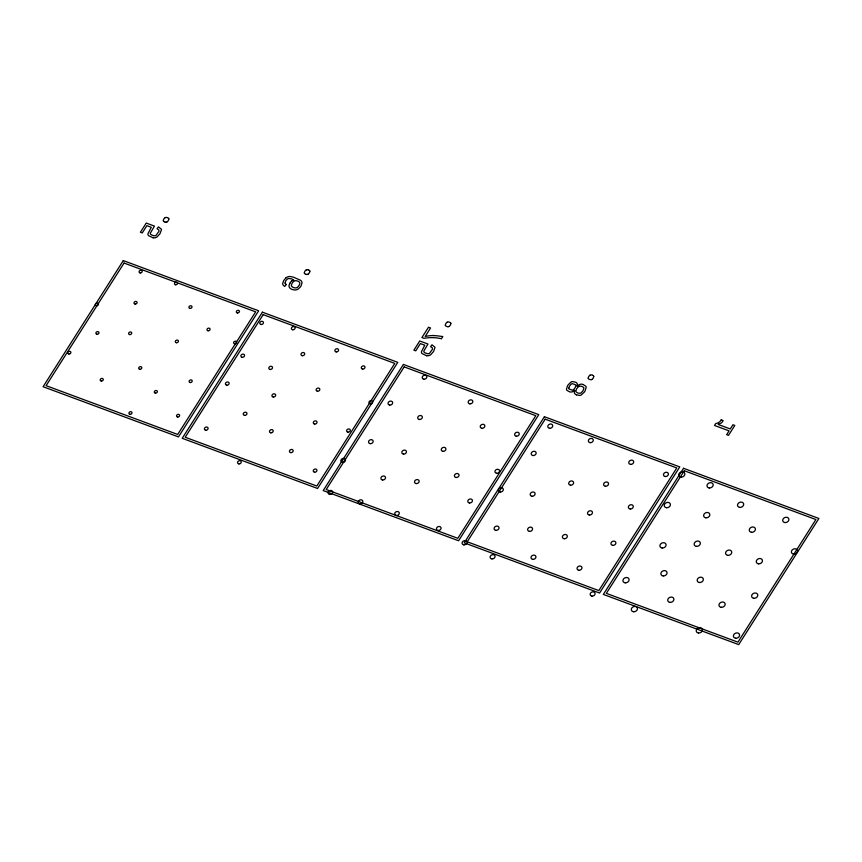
<?xml version="1.0" encoding="UTF-8"?>
<svg xmlns="http://www.w3.org/2000/svg" width="862" height="862" viewBox="0 0 862 862"><rect width="100%" height="100%" fill="white"/><g stroke="black" fill="none" stroke-linecap="round" stroke-linejoin="round"><path stroke-width="1.29" d="M289.858 283.242L289.05 285.333A4.569 3.674 -23.2 0 0 289.19 286.906A5.678 4.569 -23.2 0 0 290.99 288.899L291.701 289.255A24.017 19.352 -23.2 0 0 292.724 289.632L294.815 290.009A5.086 4.094 -23.2 0 0 298.371 288.91L300.418 286.863A12.079 9.741 -23.2 0 0 301.021 285.936L301.991 282.973A4.601 3.707 -23.2 0 0 301.732 281.755A6.314 5.086 -23.2 0 0 300.666 280.322L293.252 277.09L289.847 276.476A5.56 4.482 -23.2 0 0 286.012 277.79M441.495 338.658L442.831 336.557L438.252 335.954A61.202 49.317 -23.2 0 0 433.629 335.577M286.399 284.514L284.611 286.421L283.253 285.214A4.31 3.47 -23.2 0 1 282.671 283.447L283.803 280.355L286.033 277.801M578.919 386.348L577.098 388.148A13.038 10.506 -23.2 0 0 576.538 389.021L575.816 391.229A1.993 1.605 -23.2 0 0 576.021 391.801L577.443 392.824A21.528 17.348 -23.2 0 0 578.187 393.104L580.094 393.32A1.983 1.595 -23.2 0 0 580.805 393.072L582.615 391.273A13.264 10.689 -23.2 0 0 583.165 390.4L583.897 388.202A2.015 1.627 -23.2 0 0 583.639 387.523L582.313 386.618A21.528 17.348 -23.2 0 0 581.57 386.338L579.63 386.111A1.983 1.595 -23.2 0 0 578.919 386.348M153.124 237.793L148.598 235.682A4.03 3.243 -23.2 0 1 147.908 233.817L151.281 227.288L146.874 225.661L142.262 232.923L140.409 232.234L146.249 223.064L154.449 226.103L150.333 233.182A2.23 1.799 -23.2 0 0 150.387 233.764A2.295 1.853 -23.2 0 0 150.764 234.356L151.475 234.873A6.443 5.194 -23.2 0 0 152.132 235.164L153.975 235.757A2.726 2.198 -23.2 0 0 156 235.423L159.017 231.242L158.823 229.895L157.067 228.721L158.489 226.889L161.323 229.163A2.974 2.392 -23.2 0 1 161.463 229.723L160.063 233.613L157.186 236.824A4.816 3.879 -23.2 0 1 153.113 237.815M426.625 355.715L422.089 353.603A4.03 3.243 -23.2 0 1 421.41 351.739L424.783 345.209L420.376 343.582L415.753 350.834L413.911 350.155L419.74 340.986L427.951 344.024L423.835 351.103A2.23 1.799 -23.2 0 0 423.888 351.685A2.295 1.853 -23.2 0 0 424.266 352.278L424.966 352.795A6.443 5.194 -23.2 0 0 425.634 353.086L427.466 353.679A2.726 2.198 -23.2 0 0 429.491 353.345L432.519 349.164L432.325 347.817L430.558 346.643L431.981 344.811L434.825 347.084A2.974 2.392 -23.2 0 1 434.954 347.645L433.554 351.534L430.688 354.745A4.816 3.879 -23.2 0 1 426.615 355.737M167.174 217.569L167.745 217.784A2.155 1.735 -23.2 0 1 168.909 218.894M308.176 269.838L308.747 270.054A2.155 1.735 -23.2 0 1 309.911 271.174M592.636 375.293L592.054 375.089A2.209 1.789 -23.2 0 0 590.061 375.121M165.041 222.051L164.459 221.836A2.23 1.799 -23.2 0 1 163.284 220.715M306.042 274.321L305.46 274.105A2.23 1.799 -23.2 0 1 304.286 272.995M583.089 384.538L585.654 386.079A3.739 3.017 -23.2 0 1 586.182 387.383L585.104 390.852A17.725 14.288 -23.2 0 1 584.274 392.156L581.15 395.055A3.739 3.017 -23.2 0 1 579.706 395.442L576.527 394.85M577.529 386.176L576.926 385.96A3.782 3.049 -23.2 0 0 577.163 383.622A3.642 2.931 -23.2 0 0 575.504 382.222L572.67 381.586A3.394 2.737 -23.2 0 0 571.129 381.985L568.284 384.678A17.024 13.727 -23.2 0 0 567.519 385.885L566.485 389.074A3.394 2.737 -23.2 0 0 567.045 390.421L569.448 391.757A3.642 2.931 -23.2 0 0 572.249 391.79A3.793 3.06 -23.2 0 0 574.189 390.281L574.782 390.497A4.202 3.383 -23.2 0 0 574.512 393.298A4.612 3.717 -23.2 0 0 576.538 394.828M721.225 419.686L723.11 420.624A5.15 4.159 -23.2 0 1 721.365 422.908A4.989 4.019 -23.2 0 1 718.531 423.888L718.186 424.46L730.286 428.953L732.959 424.74L734.801 425.429L728.487 435.364L726.634 434.685L729.069 430.86L714.501 425.462L715.686 423.608A6.788 5.463 -23.2 0 0 721.365 419.729M285.085 283.038L285.624 281.098A9.87 7.952 -23.2 0 1 285.99 280.506L287.531 278.943A2.672 2.155 -23.2 0 1 288.576 278.523L291.496 278.814L293.759 280.107A4.536 3.653 -23.2 0 0 291.668 281.077M168.769 218.937A3.48 2.812 -23.2 0 1 166.851 221.943M165.181 217.601A2.209 1.789 -23.2 0 1 167.153 217.601M163.414 220.683A3.373 2.726 -23.2 0 1 165.235 217.72M166.905 222.051A2.166 1.746 -23.2 0 1 165.062 222.019M309.77 271.207A3.48 2.812 -23.2 0 1 307.853 274.224M306.182 269.881A2.209 1.789 -23.2 0 1 308.154 269.871M304.415 272.952A3.373 2.726 -23.2 0 1 306.236 270M307.906 274.331A2.166 1.746 -23.2 0 1 306.064 274.288M286.443 284.46A4.504 3.631 -23.2 0 1 285.02 283.07M289.923 283.253A6.928 5.581 -23.2 0 1 291.636 281.044M450.772 323.476A3.48 2.812 -23.2 0 1 448.854 326.493M450.912 323.444A2.155 1.735 -23.2 0 0 449.738 322.356L449.177 322.119A2.209 1.789 -23.2 0 0 447.184 322.151M445.417 325.233A3.373 2.726 -23.2 0 1 447.238 322.269M445.288 325.265A2.23 1.799 -23.2 0 0 446.484 326.342L447.044 326.59A2.166 1.746 -23.2 0 0 448.908 326.601M433.64 335.512A35.45 28.575 -23.2 0 0 425.203 336.46L430.547 327.98L428.489 327.226L421.927 337.548L423.985 338.303A48.11 38.779 -23.2 0 1 433.446 337.592M433.435 337.624A52.463 42.281 -23.2 0 1 441.473 338.701M593.649 376.446A3.48 2.812 -23.2 0 1 591.731 379.463M592.614 375.326A2.155 1.735 -23.2 0 1 593.789 376.414M588.293 378.202A3.373 2.726 -23.2 0 1 590.125 375.239M588.164 378.235A2.23 1.799 -23.2 0 0 589.36 379.312L589.92 379.56A2.166 1.746 -23.2 0 0 591.785 379.571M577.368 386.101A4.407 3.556 -23.2 0 1 583.132 384.463M568.791 388.04L568.78 388.159A1.886 1.519 -23.2 0 0 569.211 389.107L572.271 390.141A1.756 1.422 -23.2 0 0 573.133 389.883L574.34 388.784A10.915 8.803 -23.2 0 0 575.299 387.318L575.87 385.691A1.832 1.476 -23.2 0 0 575.525 384.818L572.519 383.698A1.864 1.498 -23.2 0 0 571.409 384.032L570.321 385.055A10.947 8.825 -23.2 0 0 569.459 386.338L568.791 388.04M291.421 285.074L291.41 285.225A2.834 2.284 -23.2 0 0 291.992 286.658L293.22 287.412A17.52 14.115 -23.2 0 0 293.899 287.671L295.45 287.94A2.855 2.306 -23.2 0 0 297.433 287.305L298.726 285.958A8.932 7.198 -23.2 0 0 299.233 285.16L299.814 283.404A2.823 2.274 -23.2 0 0 299.233 281.971L298.004 281.217A17.52 14.126 -23.2 0 0 297.325 280.969L295.785 280.689A2.855 2.306 -23.2 0 0 293.802 281.324L292.509 282.671A8.932 7.198 -23.2 0 0 292.002 283.469L291.421 285.074M123.288 260.604L43.1 386.726L178.466 436.915L258.654 310.783L123.288 260.604M124.063 263.05L46.095 385.67L177.691 434.459L255.658 311.839L124.063 263.05M262.414 312.173L182.227 438.305L317.582 488.485L397.781 362.352L262.414 312.173M263.179 314.63L185.211 437.249L316.817 486.039L394.785 363.408L263.179 314.63M403.416 364.443L323.218 490.575L458.584 540.754L538.782 414.633L403.416 364.443M404.181 366.9L326.213 489.519L457.819 538.308L535.787 415.689L404.181 366.9M544.418 416.723L464.219 542.844L599.586 593.034L679.773 466.902L544.418 416.723M545.183 419.169L467.215 541.789L598.821 590.578L676.789 467.958L545.183 419.169M683.534 468.292L603.346 594.424L738.712 644.604L818.9 518.471L683.534 468.292M684.309 470.749L606.342 593.368L737.937 642.158L815.905 519.527L684.309 470.749M135.129 304.06A1.595 1.282 -23.2 0 0 137.047 302.206A1.595 1.282 -23.2 0 0 134.472 301.937A1.595 1.282 -23.2 0 0 135.129 304.06M234.755 343.852A1.595 1.282 -23.2 0 0 236.673 341.998A1.595 1.282 -23.2 0 0 234.087 341.729A1.595 1.282 -23.2 0 0 234.755 343.852M190.243 382.545A1.595 1.282 -23.2 0 0 192.161 380.692A1.595 1.282 -23.2 0 0 189.575 380.422A1.595 1.282 -23.2 0 0 190.243 382.545M129.753 334.618A1.595 1.282 -23.2 0 0 131.671 332.764A1.595 1.282 -23.2 0 0 129.084 332.495A1.595 1.282 -23.2 0 0 129.753 334.618M177.658 417.014A1.595 1.282 -23.2 0 0 179.576 415.161A1.595 1.282 -23.2 0 0 176.99 414.891A1.595 1.282 -23.2 0 0 177.658 417.014M68.917 353.991A1.595 1.282 -23.2 0 0 70.835 352.138A1.595 1.282 -23.2 0 0 68.249 351.868A1.595 1.282 -23.2 0 0 68.917 353.991M176.462 342.71A1.595 1.282 -23.2 0 0 178.38 340.856A1.595 1.282 -23.2 0 0 175.794 340.587A1.595 1.282 -23.2 0 0 176.462 342.71M139.838 369.302A1.595 1.282 -23.2 0 0 141.756 367.438A1.595 1.282 -23.2 0 0 139.17 367.169A1.595 1.282 -23.2 0 0 139.838 369.302M190.049 308.424A1.595 1.282 -23.2 0 0 191.967 306.57A1.595 1.282 -23.2 0 0 189.381 306.301A1.595 1.282 -23.2 0 0 190.049 308.424M101.307 381.058A1.595 1.282 -23.2 0 0 103.224 379.205A1.595 1.282 -23.2 0 0 100.638 378.935A1.595 1.282 -23.2 0 0 101.307 381.058M130.033 414.32A1.595 1.282 -23.2 0 0 131.951 412.467A1.595 1.282 -23.2 0 0 129.365 412.198A1.595 1.282 -23.2 0 0 130.033 414.32M237.459 312.971A1.595 1.282 -23.2 0 0 239.377 311.117A1.595 1.282 -23.2 0 0 236.791 310.848A1.595 1.282 -23.2 0 0 237.459 312.971M96.458 305.784A1.595 1.282 -23.2 0 0 98.376 303.93A1.595 1.282 -23.2 0 0 95.801 303.65A1.595 1.282 -23.2 0 0 96.458 305.784M175.622 284.762A1.595 1.282 -23.2 0 0 177.54 282.898A1.595 1.282 -23.2 0 0 174.954 282.628A1.595 1.282 -23.2 0 0 175.622 284.762M140.204 272.942A1.595 1.282 -23.2 0 0 142.122 271.088A1.595 1.282 -23.2 0 0 139.536 270.819A1.595 1.282 -23.2 0 0 140.204 272.942M155.408 393.147A1.595 1.282 -23.2 0 0 157.326 391.294A1.595 1.282 -23.2 0 0 154.74 391.025A1.595 1.282 -23.2 0 0 155.408 393.147M97.029 334.262A1.595 1.282 -23.2 0 0 98.947 332.409A1.595 1.282 -23.2 0 0 96.361 332.139A1.595 1.282 -23.2 0 0 97.029 334.262M208.119 330.782A1.595 1.282 -23.2 0 0 210.037 328.918A1.595 1.282 -23.2 0 0 207.451 328.648A1.595 1.282 -23.2 0 0 208.119 330.782M238.903 463.896A1.907 1.541 -23.2 0 0 241.209 461.666A1.907 1.541 -23.2 0 0 238.106 461.342A1.907 1.541 -23.2 0 0 238.903 463.896M244.603 415.409A1.907 1.541 -23.2 0 0 246.909 413.178A1.907 1.541 -23.2 0 0 243.806 412.855A1.907 1.541 -23.2 0 0 244.603 415.409M302.346 355.704A1.907 1.541 -23.2 0 0 304.652 353.474A1.907 1.541 -23.2 0 0 301.549 353.151A1.907 1.541 -23.2 0 0 302.346 355.704M370.294 403.815A1.907 1.541 -23.2 0 0 372.599 401.584A1.907 1.541 -23.2 0 0 369.496 401.261A1.907 1.541 -23.2 0 0 370.294 403.815M290.796 452.625A1.907 1.541 -23.2 0 0 293.102 450.395A1.907 1.541 -23.2 0 0 289.998 450.072A1.907 1.541 -23.2 0 0 290.796 452.625M242.211 357.321A1.907 1.541 -23.2 0 0 244.517 355.09A1.907 1.541 -23.2 0 0 241.414 354.767A1.907 1.541 -23.2 0 0 242.211 357.321M205.738 430.224A1.907 1.541 -23.2 0 0 208.044 427.994A1.907 1.541 -23.2 0 0 204.951 427.671A1.907 1.541 -23.2 0 0 205.738 430.224M273.297 397.016A1.907 1.541 -23.2 0 0 275.603 394.785A1.907 1.541 -23.2 0 0 272.5 394.462A1.907 1.541 -23.2 0 0 273.297 397.016M317.464 391.251A1.907 1.541 -23.2 0 0 319.77 389.021A1.907 1.541 -23.2 0 0 316.666 388.697A1.907 1.541 -23.2 0 0 317.464 391.251M362.633 369.076A1.907 1.541 -23.2 0 0 364.938 366.856A1.907 1.541 -23.2 0 0 361.835 366.533A1.907 1.541 -23.2 0 0 362.633 369.076M336.223 351.911A1.907 1.541 -23.2 0 0 338.529 349.681A1.907 1.541 -23.2 0 0 335.426 349.358A1.907 1.541 -23.2 0 0 336.223 351.911M226.781 385.185A1.907 1.541 -23.2 0 0 229.087 382.954A1.907 1.541 -23.2 0 0 225.984 382.631A1.907 1.541 -23.2 0 0 226.781 385.185M270.851 432.821A1.907 1.541 -23.2 0 0 273.157 430.591A1.907 1.541 -23.2 0 0 270.054 430.267A1.907 1.541 -23.2 0 0 270.851 432.821M347.968 432.121A1.907 1.541 -23.2 0 0 350.263 429.901A1.907 1.541 -23.2 0 0 347.17 429.578A1.907 1.541 -23.2 0 0 347.968 432.121M270.162 369.464A1.907 1.541 -23.2 0 0 272.467 367.244A1.907 1.541 -23.2 0 0 269.364 366.91A1.907 1.541 -23.2 0 0 270.162 369.464M314.662 424.061A1.907 1.541 -23.2 0 0 316.957 421.83A1.907 1.541 -23.2 0 0 313.865 421.507A1.907 1.541 -23.2 0 0 314.662 424.061M314.587 472.204A1.907 1.541 -23.2 0 0 316.882 469.984A1.907 1.541 -23.2 0 0 313.79 469.661A1.907 1.541 -23.2 0 0 314.587 472.204M261.111 324.489A1.907 1.541 -23.2 0 0 263.416 322.259A1.907 1.541 -23.2 0 0 260.313 321.935A1.907 1.541 -23.2 0 0 261.111 324.489M292.757 329.758A1.907 1.541 -23.2 0 0 295.063 327.528A1.907 1.541 -23.2 0 0 291.959 327.204A1.907 1.541 -23.2 0 0 292.757 329.758M389.71 405.086A2.392 1.929 -23.2 0 0 392.587 402.306A2.392 1.929 -23.2 0 0 388.719 401.897A2.392 1.929 -23.2 0 0 389.71 405.086M396.348 515.508A2.392 1.929 -23.2 0 0 399.235 512.728A2.392 1.929 -23.2 0 0 395.356 512.319A2.392 1.929 -23.2 0 0 396.348 515.508M438.133 530.475A2.392 1.929 -23.2 0 0 441.01 527.695A2.392 1.929 -23.2 0 0 437.131 527.285A2.392 1.929 -23.2 0 0 438.133 530.475M382.588 479.972A2.392 1.929 -23.2 0 0 385.465 477.192A2.392 1.929 -23.2 0 0 381.586 476.783A2.392 1.929 -23.2 0 0 382.588 479.972M419.406 419.482A2.392 1.929 -23.2 0 0 422.283 416.702A2.392 1.929 -23.2 0 0 418.415 416.292A2.392 1.929 -23.2 0 0 419.406 419.482M442.96 451.332A2.392 1.929 -23.2 0 0 445.837 448.552A2.392 1.929 -23.2 0 0 441.958 448.143A2.392 1.929 -23.2 0 0 442.96 451.332M469.876 403.847A2.392 1.929 -23.2 0 0 472.753 401.056A2.392 1.929 -23.2 0 0 468.874 400.658A2.392 1.929 -23.2 0 0 469.876 403.847M423.899 379.194A2.392 1.929 -23.2 0 0 426.776 376.403A2.392 1.929 -23.2 0 0 422.897 376.004A2.392 1.929 -23.2 0 0 423.899 379.194M370.218 443.65A2.392 1.929 -23.2 0 0 373.095 440.87A2.392 1.929 -23.2 0 0 369.216 440.46A2.392 1.929 -23.2 0 0 370.218 443.65M516.316 436.215A2.392 1.929 -23.2 0 0 519.193 433.424A2.392 1.929 -23.2 0 0 515.325 433.026A2.392 1.929 -23.2 0 0 516.316 436.215M416.206 483.571A2.392 1.929 -23.2 0 0 419.083 480.791A2.392 1.929 -23.2 0 0 415.204 480.382A2.392 1.929 -23.2 0 0 416.206 483.571M469.499 502.977A2.392 1.929 -23.2 0 0 472.376 500.197A2.392 1.929 -23.2 0 0 468.497 499.788A2.392 1.929 -23.2 0 0 469.499 502.977M481.912 428.285A2.392 1.929 -23.2 0 0 484.789 425.505A2.392 1.929 -23.2 0 0 480.921 425.095A2.392 1.929 -23.2 0 0 481.912 428.285M329.747 494.422A2.392 1.929 -23.2 0 0 332.624 491.642A2.392 1.929 -23.2 0 0 328.745 491.232A2.392 1.929 -23.2 0 0 329.747 494.422M403.513 454.102A2.392 1.929 -23.2 0 0 406.39 451.322A2.392 1.929 -23.2 0 0 402.511 450.912A2.392 1.929 -23.2 0 0 403.513 454.102M496.62 473.27A2.392 1.929 -23.2 0 0 499.497 470.49A2.392 1.929 -23.2 0 0 495.618 470.081A2.392 1.929 -23.2 0 0 496.62 473.27M456.095 477.494A2.392 1.929 -23.2 0 0 458.972 474.714A2.392 1.929 -23.2 0 0 455.093 474.305A2.392 1.929 -23.2 0 0 456.095 477.494M359.885 503.785A2.392 1.929 -23.2 0 0 362.762 500.994A2.392 1.929 -23.2 0 0 358.894 500.596A2.392 1.929 -23.2 0 0 359.885 503.785M342.559 462.398A2.392 1.929 -23.2 0 0 345.436 459.618A2.392 1.929 -23.2 0 0 341.557 459.209A2.392 1.929 -23.2 0 0 342.559 462.398M589.328 515.013A2.554 2.058 -23.2 0 0 592.399 512.039A2.554 2.058 -23.2 0 0 588.261 511.608A2.554 2.058 -23.2 0 0 589.328 515.013M531.983 496.243A2.554 2.058 -23.2 0 0 535.054 493.269A2.554 2.058 -23.2 0 0 530.927 492.838A2.554 2.058 -23.2 0 0 531.983 496.243M578.833 570.256A2.554 2.058 -23.2 0 0 581.904 567.293A2.554 2.058 -23.2 0 0 577.777 566.862A2.554 2.058 -23.2 0 0 578.833 570.256M532.802 559.363A2.554 2.058 -23.2 0 0 535.873 556.399A2.554 2.058 -23.2 0 0 531.735 555.968A2.554 2.058 -23.2 0 0 532.802 559.363M630.165 508.968A2.554 2.058 -23.2 0 0 633.225 506.005A2.554 2.058 -23.2 0 0 629.098 505.563A2.554 2.058 -23.2 0 0 630.165 508.968M495.898 530.335A2.554 2.058 -23.2 0 0 498.969 527.361A2.554 2.058 -23.2 0 0 494.842 526.93A2.554 2.058 -23.2 0 0 495.898 530.335M665.27 476.524A2.554 2.058 -23.2 0 0 668.341 473.561A2.554 2.058 -23.2 0 0 664.203 473.13A2.554 2.058 -23.2 0 0 665.27 476.524M533.007 455.535A2.554 2.058 -23.2 0 0 536.078 452.572A2.554 2.058 -23.2 0 0 531.94 452.141A2.554 2.058 -23.2 0 0 533.007 455.535M570.504 485.198A2.554 2.058 -23.2 0 0 573.564 482.224A2.554 2.058 -23.2 0 0 569.437 481.793A2.554 2.058 -23.2 0 0 570.504 485.198M564.19 538.728A2.554 2.058 -23.2 0 0 567.25 535.755A2.554 2.058 -23.2 0 0 563.123 535.324A2.554 2.058 -23.2 0 0 564.19 538.728M590.158 442.648A2.554 2.058 -23.2 0 0 593.228 439.685A2.554 2.058 -23.2 0 0 589.102 439.254A2.554 2.058 -23.2 0 0 590.158 442.648M630.564 464.381A2.554 2.058 -23.2 0 0 633.624 461.407A2.554 2.058 -23.2 0 0 629.497 460.976A2.554 2.058 -23.2 0 0 630.564 464.381M612.753 545.377A2.554 2.058 -23.2 0 0 615.813 542.403A2.554 2.058 -23.2 0 0 611.686 541.972A2.554 2.058 -23.2 0 0 612.753 545.377M529.43 531.38A2.554 2.058 -23.2 0 0 532.5 528.406A2.554 2.058 -23.2 0 0 528.374 527.975A2.554 2.058 -23.2 0 0 529.43 531.38M491.922 558.899A2.554 2.058 -23.2 0 0 494.993 555.925A2.554 2.058 -23.2 0 0 490.855 555.494A2.554 2.058 -23.2 0 0 491.922 558.899M463.885 544.87A2.554 2.058 -23.2 0 0 466.956 541.896A2.554 2.058 -23.2 0 0 462.819 541.465A2.554 2.058 -23.2 0 0 463.885 544.87M500.197 491.997A2.554 2.058 -23.2 0 0 503.268 489.023A2.554 2.058 -23.2 0 0 499.141 488.592A2.554 2.058 -23.2 0 0 500.197 491.997M549.59 428.274A2.554 2.058 -23.2 0 0 552.661 425.3A2.554 2.058 -23.2 0 0 548.523 424.869A2.554 2.058 -23.2 0 0 549.59 428.274M591.946 596.095A2.554 2.058 -23.2 0 0 595.017 593.131A2.554 2.058 -23.2 0 0 590.89 592.7A2.554 2.058 -23.2 0 0 591.946 596.095M605.393 486.254A2.554 2.058 -23.2 0 0 608.464 483.28A2.554 2.058 -23.2 0 0 604.327 482.849A2.554 2.058 -23.2 0 0 605.393 486.254M633.559 611.729A3.189 2.564 -23.2 0 0 637.395 608.022A3.189 2.564 -23.2 0 0 632.223 607.484A3.189 2.564 -23.2 0 0 633.559 611.729M758.538 563.823A3.189 2.564 -23.2 0 0 762.374 560.117A3.189 2.564 -23.2 0 0 757.202 559.567A3.189 2.564 -23.2 0 0 758.538 563.823M784.959 522.566A3.189 2.564 -23.2 0 0 788.805 518.849A3.189 2.564 -23.2 0 0 783.633 518.31A3.189 2.564 -23.2 0 0 784.959 522.566M727.83 555.354A3.189 2.564 -23.2 0 0 731.666 551.648A3.189 2.564 -23.2 0 0 726.504 551.109A3.189 2.564 -23.2 0 0 727.83 555.354M699.427 582.507A3.189 2.564 -23.2 0 0 703.263 578.79A3.189 2.564 -23.2 0 0 698.101 578.251A3.189 2.564 -23.2 0 0 699.427 582.507M753.862 598.293A3.189 2.564 -23.2 0 0 757.698 594.586A3.189 2.564 -23.2 0 0 752.537 594.047A3.189 2.564 -23.2 0 0 753.862 598.293M739.758 507.395A3.189 2.564 -23.2 0 0 743.594 503.688A3.189 2.564 -23.2 0 0 738.432 503.149A3.189 2.564 -23.2 0 0 739.758 507.395M662.156 548.006A3.189 2.564 -23.2 0 0 665.992 544.299A3.189 2.564 -23.2 0 0 660.831 543.76A3.189 2.564 -23.2 0 0 662.156 548.006M669.979 602.376A3.189 2.564 -23.2 0 0 673.815 598.67A3.189 2.564 -23.2 0 0 668.653 598.131A3.189 2.564 -23.2 0 0 669.979 602.376M698.489 633.01A3.189 2.564 -23.2 0 0 702.325 629.292A3.189 2.564 -23.2 0 0 697.164 628.754A3.189 2.564 -23.2 0 0 698.489 633.01M705.903 517.803A3.189 2.564 -23.2 0 0 709.738 514.086A3.189 2.564 -23.2 0 0 704.566 513.547A3.189 2.564 -23.2 0 0 705.903 517.803M625.187 582.82A3.189 2.564 -23.2 0 0 629.023 579.113A3.189 2.564 -23.2 0 0 623.862 578.564A3.189 2.564 -23.2 0 0 625.187 582.82M709.254 487.967A3.189 2.564 -23.2 0 0 713.089 484.261A3.189 2.564 -23.2 0 0 707.917 483.722A3.189 2.564 -23.2 0 0 709.254 487.967M793.622 554.094A3.189 2.564 -23.2 0 0 797.469 550.387A3.189 2.564 -23.2 0 0 792.297 549.848A3.189 2.564 -23.2 0 0 793.622 554.094M666.498 507.707A3.189 2.564 -23.2 0 0 670.334 504.001A3.189 2.564 -23.2 0 0 665.162 503.451A3.189 2.564 -23.2 0 0 666.498 507.707M735.663 638.225A3.189 2.564 -23.2 0 0 739.499 634.507A3.189 2.564 -23.2 0 0 734.327 633.969A3.189 2.564 -23.2 0 0 735.663 638.225M721.235 607.311A3.189 2.564 -23.2 0 0 725.071 603.605A3.189 2.564 -23.2 0 0 719.899 603.066A3.189 2.564 -23.2 0 0 721.235 607.311M696.421 546.368A3.189 2.564 -23.2 0 0 700.256 542.661A3.189 2.564 -23.2 0 0 695.084 542.123A3.189 2.564 -23.2 0 0 696.421 546.368M680.948 477.128A3.189 2.564 -23.2 0 0 684.784 473.421A3.189 2.564 -23.2 0 0 679.612 472.882A3.189 2.564 -23.2 0 0 680.948 477.128M663.137 575.924A3.189 2.564 -23.2 0 0 666.972 572.217A3.189 2.564 -23.2 0 0 661.811 571.668A3.189 2.564 -23.2 0 0 663.137 575.924M751.513 532.296A3.189 2.564 -23.2 0 0 755.349 528.589A3.189 2.564 -23.2 0 0 750.177 528.05A3.189 2.564 -23.2 0 0 751.513 532.296"/></g></svg>
